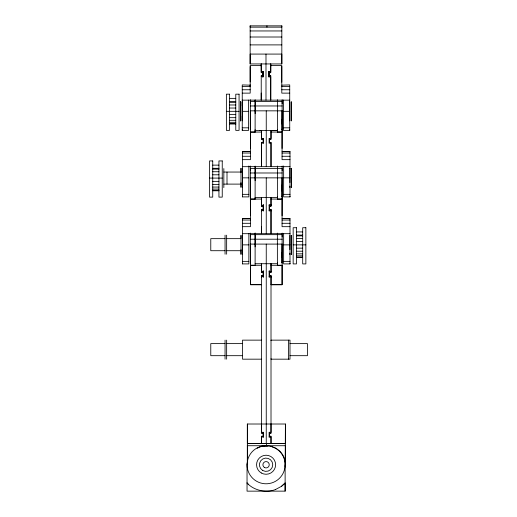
<?xml version="1.0" encoding="UTF-8"?>
<svg xmlns="http://www.w3.org/2000/svg" width="517" height="517" viewBox="0 0 517 517"><rect width="100%" height="100%" fill="white"/><g stroke="black" fill="none" stroke-linecap="round" stroke-linejoin="round"><path stroke-width="0.78" d="M240.735 116.086L240.735 120.849L240.735 101.804L240.735 105.907M241 249.627L241 254.39L240.993 235.345L240.993 238.13M241 182.611L241 187.367L240.993 184.582M240.993 172.426L240.993 168.322L240.993 184.511M242.324 120.849L242.324 101.804L242.324 102.127M242.583 168.652L242.583 168.322L242.583 187.367L242.583 187.044M247.352 464.628L247.352 424.011L285.403 424.011L285.164 466.832M250.183 81.919L250.183 66.583M250.15 63.94L250.15 54.078L281.823 54.085L281.823 63.94L250.15 63.94L250.15 25.85L281.823 25.85L281.823 63.94M250.15 25.85L250.15 27.149L281.823 27.149L281.823 25.85M282.146 191.193A18.832 0.834 -88.9 0 1 282.146 177.867L250.351 177.867L250.351 199.09L261.486 199.058L261.486 197.481L261.492 205.423L263.392 205.423L263.321 210.981M250.415 120.274L250.441 159.656L242.512 159.656M255.114 246.874L255.114 233.102L255.114 265.318L250.409 265.311L250.441 284.693L261.473 284.699L250.441 284.693L250.409 265.26L261.486 265.286M282.146 257.421A18.832 0.834 -88.9 0 1 282.146 244.089L250.351 244.089A18.832 0.834 88.9 0 1 250.351 257.421L250.409 265.26M242.512 226.672L250.441 226.672L250.351 191.193A18.832 0.834 88.9 0 0 250.351 177.867M255.114 129.696L255.114 132.074L250.409 132.068L261.486 132.042L261.486 130.465L261.492 138.407L263.399 138.407L263.399 139.144M250.409 199.084L255.114 199.09L255.139 166.099L255.114 180.653M255.114 132.074L255.139 99.859L255.114 113.637M261.227 66.286L261.227 63.927L261.227 71.869L263.134 71.811M261.227 75.837L262.817 75.896L261.227 75.837L261.227 100.143L261.214 93.047M261.227 72.664L262.817 72.606L261.227 72.664L261.227 65.523L250.183 65.517L250.183 93.131L242.247 93.131M261.486 142.362L263.075 142.421L261.486 142.362L261.486 166.668L261.486 143.17L263.392 143.17L263.399 138.407M261.486 433.104L263.075 433.046L261.486 433.104L261.486 275.606L263.075 275.606L263.075 277.19M261.486 263.709L261.486 272.433L263.075 272.433L263.075 270.843M261.486 199.064L261.486 206.205L263.075 206.205L263.075 204.616M261.486 139.189L263.075 139.131L261.486 139.189L261.486 132.048M262.817 75.896L262.817 72.606M263.075 210.968L263.075 206.205M263.075 142.362L263.075 139.189M263.063 76.096L263.063 72.399M263.134 76.904L263.134 71.598M263.321 277.202L263.399 270.856M263.399 206.16L263.399 204.629M265.99 100.143L265.99 54.085M266.249 443.412L266.249 244.089M266.249 233.697L266.249 177.867M266.249 166.681L266.249 110.845M261.712 446.417A18.851 18.851 0 0 1 266.591 445.777L266.591 443.457L247.352 443.405L247.352 424.011M268.846 72.141L268.846 76.632L270.753 76.632L270.746 100.143L270.753 75.837L269.163 75.837L269.157 74.06L269.157 72.606L270.746 72.664L270.746 65.523L281.791 65.517L281.791 93.131L289.727 93.131M269.111 277.202L269.111 270.856M269.111 210.981L269.111 204.629M269.124 437.059L269.111 432.296L271.011 432.296L271.011 276.408L269.111 276.408M269.111 437.059L271.018 437.059L271.011 443.412L271.011 436.277L269.422 436.329L269.422 433.097L271.011 433.104L271.018 424.011M269.422 436.329L271.011 436.277M270.746 66.292L270.746 63.934M271.018 139.189L269.428 139.131L271.018 139.189L271.011 130.465L271.011 138.407L269.111 138.407L269.111 143.17L271.011 143.17L271.011 166.681L271.018 142.362L269.428 142.421L271.018 142.362M269.46 270.856L269.46 272.446L271.05 272.446L271.011 263.709M269.428 204.616L269.428 206.205L271.018 206.205L271.011 197.481L271.011 205.423L269.111 205.423M270.998 358.753L270.992 359.173L289.992 359.173L289.992 340.141L270.998 340.141L270.998 340.554M282.056 148.437L282.056 133.108M271.044 265.299L282.088 265.311L282.088 284.705L271.063 284.718M282.146 196.072L282.056 226.672L289.992 226.672M282.146 99.723L282.056 159.656L289.992 159.656M285.403 442.352L285.403 441.557M285.403 427.023L285.403 427.817M289.656 102.127L289.656 101.804L289.649 120.849M289.921 187.044L289.914 187.367L289.914 186.094M289.921 168.652L289.921 168.322L289.914 182.611M289.921 254.06L289.914 254.39L289.914 253.11M289.914 249.627L289.921 235.345M291.504 175.386L291.504 168.322L291.504 187.367L291.504 173.085M291.504 254.39L291.504 235.345L291.582 254.383L291.504 254.06M250.183 85.156L242.247 84.924L242.247 130.368L248.599 130.368L248.599 100.072M248.858 165.957L248.858 196.893L242.512 196.893L242.512 151.449L250.441 151.449L242.512 151.675M248.858 233.613L248.858 263.909L242.512 263.909L242.512 218.465L250.441 218.471L242.512 218.691M261.492 204.616L261.486 206.205L263.075 206.147M261.492 270.843L261.486 272.433L263.075 272.375L263.075 275.606L261.486 275.606L261.492 277.19M268.846 74.073L268.846 71.869L270.753 71.869L270.746 63.94M271.011 210.968L271.018 209.379L269.428 209.379L269.428 210.968M271.044 277.209L271.05 275.619L269.46 275.619L269.46 277.209M250.383 119.511L250.351 129.754L250.351 110.845L282.146 110.845A18.832 0.834 -88.9 0 0 282.146 124.177M250.383 252.755L250.415 262.94M277.39 99.723L277.39 132.074L282.153 132.068L282.146 110.845M282.146 177.867L282.088 196.764L282.146 166.047M282.146 244.089L282.088 262.991L282.146 233.102M282.12 103.697L282.146 101.422L250.351 101.422L250.383 103.697M282.12 170.713L282.146 168.439L250.351 168.439L250.383 170.713M282.12 236.935L282.146 234.666L250.351 234.666L250.383 236.935M247.036 483.033C253.666 490.329 265.77 493.25 275.419 489.573M289.727 129.722L289.727 130.368L283.381 130.368L283.381 100.072M289.992 196.247L289.992 196.893L283.646 196.893L283.646 165.957M289.992 263.263L289.992 263.909L283.646 263.909L283.646 233.613M263.399 271.593L261.492 271.593M242.247 130.368L242.247 129.722M242.512 196.893L242.512 196.247M242.512 263.909L242.512 263.263M282.088 129.696L282.146 129.056M277.358 233.102L277.39 265.318L282.153 265.311L282.146 262.3M263.134 75.896L263.134 76.632L261.227 76.632M263.399 142.427L263.392 143.17M263.321 210.186L263.399 209.45M263.321 276.408L263.399 275.671M261.15 446.352L267.619 445.906L266.081 445.699A19.045 19.045 0 0 0 247.688 459.82L247.036 464.751L247.042 491.15L285.132 491.137L285.125 464.744M247.688 459.82L247.036 464.751A19.045 19.045 0 0 0 275.613 481.237A19.045 19.045 0 0 0 275.6 448.252L271.005 446.352M275.419 489.573L281.526 486.31L285.132 483.02L285.132 491.137M281.526 486.31L285.132 483.02M263.399 433.033C263.315 429.556 263.347 439.961 263.399 436.322M270.753 75.837L269.157 75.896L269.157 72.606M269.428 209.437L271.018 209.379L271.011 233.684L271.011 210.186L269.111 210.186M269.46 275.677L271.05 275.619L271.05 284.705L282.088 284.705L282.088 265.26M282.114 184.957L282.153 199.09L277.39 199.09L277.39 166.047M266.591 443.457L285.442 443.405M247.352 445.719L285.442 445.725M250.15 30.955L281.823 30.955M250.15 37.004L281.823 37.011M250.15 44.895L281.823 44.895M269.157 72.664L270.746 72.664M242.247 86.494L250.183 86.494L250.183 84.924M281.791 86.494L289.727 86.494M242.247 89.758L250.183 89.758M281.791 89.758L289.727 89.758M229.554 98.372L235.771 98.372M242.247 100.143L289.727 100.143M229.554 101.545L235.771 101.545M229.554 102.347L235.771 102.347M229.554 104.977L235.771 104.977M250.351 105.966L282.146 105.966M229.554 108.034L235.771 108.034M226.375 111.323L239.074 111.323M242.247 111.329L248.599 111.329M283.381 111.329L289.727 111.329M229.554 114.606L235.771 114.606M229.554 117.669L235.771 117.669M229.554 120.299L235.771 120.299M229.554 122.316L235.771 122.316M229.554 123.589L235.771 123.589M229.554 124.022L235.771 124.022M242.247 127.822L248.599 127.822M283.381 127.822L289.727 127.822M259.347 130.471L277.358 130.478L270.32 130.478M255.139 130.478L261.718 130.478M271.011 132.042L282.056 132.048M289.992 151.675L282.056 151.449L289.992 151.449L289.992 196.893M242.512 153.019L250.441 153.019L250.441 151.449M282.056 153.019L289.992 153.019M242.512 156.283L250.441 156.283M282.056 156.283L289.992 156.283M212.726 165.13L218.943 165.13M242.512 166.668L289.992 166.668M212.726 168.303L218.943 168.303M212.726 169.104L218.943 169.104M212.726 171.734L218.943 171.734M223.835 172.051L241.29 172.051M250.351 172.988L282.146 172.988M212.726 174.798L218.943 174.798M242.512 177.854L248.858 177.854M283.646 177.854L289.992 177.854M209.547 178.081L222.245 178.081M212.726 181.37L218.943 181.37M223.835 184.11L241.29 184.11M212.726 184.427L218.943 184.427M212.726 187.057L218.943 187.057M212.726 189.08L218.943 189.08M212.726 190.346L218.943 190.346M212.726 190.779L218.943 190.779M242.512 194.34L248.858 194.34M283.646 194.34L289.992 194.34M277.358 197.494L255.139 197.494L255.114 199.09M271.011 199.058L282.088 199.084M263.075 209.379L261.486 209.379L261.486 233.697L261.479 226.588M261.486 210.186L263.392 210.186M289.992 218.691L282.056 218.471L289.992 218.465L289.992 263.909M242.512 220.035L250.441 220.042L250.441 218.471M282.056 220.042L289.992 220.035M242.512 223.299L250.441 223.299M282.056 223.299L289.992 223.299M296.467 231.92L302.691 231.92M242.512 233.684L289.992 233.684M296.467 235.093L302.691 235.093M296.467 235.894L302.691 235.894M296.467 238.524L302.691 238.524M225.057 238.654L210.774 238.654L210.774 250.713L225.057 250.713M226.646 238.654L240.928 238.654M250.351 239.209L282.146 239.209M296.467 241.581L302.691 241.581M242.512 244.871L248.858 244.871M283.646 244.871L289.992 244.871M293.165 244.871L305.864 244.871M296.467 248.154L302.691 248.154M226.646 250.713L240.928 250.713M296.467 251.217L302.691 251.217M296.467 253.847L302.691 253.847M296.467 255.863L302.691 255.863M296.467 257.136L302.691 257.136M296.467 257.569L302.691 257.569M242.512 261.363L248.858 261.363M283.646 261.363L289.992 261.363M255.139 263.722L277.358 263.722M269.111 271.651L271.018 271.651M261.486 276.408L263.392 276.408M261.473 340.141L242.512 340.141L242.512 359.173L261.466 359.173M225.057 343.618L210.774 343.618L210.774 355.683L225.057 355.683M226.646 343.618L242.518 343.618M289.992 343.624L307.453 343.624L307.453 355.683L289.992 355.683M226.646 355.683L242.518 355.683M263.392 432.296L261.492 432.296L261.479 424.011M261.486 436.277L263.075 436.335L261.486 436.277L261.486 443.418L261.492 437.059L263.392 437.059M247.352 443.412L285.403 443.412L285.403 424.011M269.428 206.147L271.018 206.205L271.011 204.616M263.075 209.437L261.486 209.379L261.492 210.968M269.46 272.388L271.05 272.446L271.011 263.715M269.422 433.046L271.011 433.104M266.591 445.777L271.47 446.417L276.02 448.304L279.923 451.296A18.832 18.806 67.5 0 1 285.442 464.628A18.851 18.851 0 0 0 285.326 462.515M282.088 262.94L282.114 252.755M247.042 482.949L248.141 484.061M250.415 129.696L250.351 124.177A18.832 0.834 88.9 0 0 250.351 110.845M282.114 119.511L282.146 129.754M268.846 71.411L268.846 76.923M250.351 244.089L250.415 262.991L250.415 253.517M281.791 85.156L289.727 84.924L289.727 130.368M282.056 199.859L282.056 215.731M281.791 66.318L281.791 82.184M277.39 129.696L277.39 132.016M277.39 196.718L277.39 199.032M277.39 262.94L277.39 265.26M269.428 139.189L269.428 142.362M269.46 272.446L269.46 275.619M269.428 206.205L269.428 209.379M268.846 75.883L268.846 76.361M263.075 433.104L263.075 436.277M261.486 263.715L261.492 271.651M250.441 133.108L250.441 148.437M250.441 200.131L250.441 215.46M242.583 235.345L242.583 254.39L242.583 254.06M288.408 340.141L288.408 359.173M285.442 445.111L285.442 464.744M266.946 25.85L266.946 27.149M263.134 71.411L263.134 76.619M263.063 72.606L263.063 75.889M250.351 99.723L250.351 123.815M250.351 166.047L250.351 190.831M250.351 233.102L250.351 257.052M247.352 445.111L247.352 464.744M240.663 101.81L240.663 120.836M227.008 172.051L227.008 184.11M226.646 235.17L226.646 254.202M226.646 340.134L226.646 359.166M225.057 235.17L225.057 254.202M225.057 340.134L225.057 359.166M223.835 168.568L223.835 187.6M257.169 448.304A18.851 18.851 0 0 1 261.04 446.61M262.817 71.501L262.817 77.001L262.817 71.501M269.157 71.501L269.157 77.001L269.157 71.501M291.239 120.519L291.239 120.849L291.239 101.804L291.239 120.519M229.554 94.172L226.375 94.172L226.375 130.368L229.554 130.368L229.554 94.172M239.074 94.172L235.771 94.172L235.771 130.368L239.074 130.368L239.074 94.172M212.726 160.929L209.547 160.929L209.547 197.126L212.726 197.126L212.726 160.929M222.245 160.929L218.943 160.929L218.943 197.126L222.245 197.126L222.245 160.929M296.467 227.719L293.165 227.719L293.165 263.916L296.467 263.916L296.467 227.719M305.864 227.719L302.691 227.719L302.691 263.916L305.864 263.916L305.864 227.719M264.323 467.394A3.173 3.173 0 0 0 269.247 464.951A3.173 3.173 0 0 0 264.665 461.907A3.173 3.173 0 0 0 264.323 467.394M262.752 470.515A6.663 6.663 0 0 0 272.75 464.744A6.663 6.663 0 0 0 262.752 458.973A6.663 6.663 0 0 0 262.752 470.515M261.324 472.99A9.519 9.519 0 0 0 275.606 464.744A9.519 9.519 0 0 0 261.324 456.498A9.519 9.519 0 0 0 261.324 472.99"/></g></svg>
